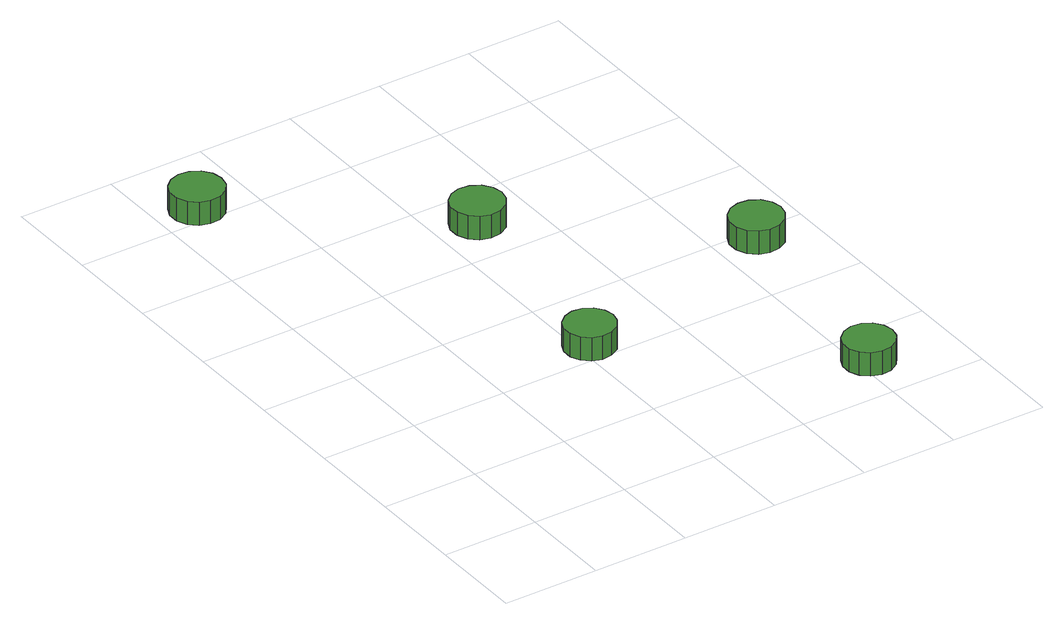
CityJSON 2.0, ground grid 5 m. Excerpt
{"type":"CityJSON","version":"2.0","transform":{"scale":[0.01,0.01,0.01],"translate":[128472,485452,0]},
"CityObjects":{
"tree1":{"type":"SolitaryVegetationObject","attributes":{"function":"something"},"geometry":[{"type":"MultiSurface","lod":"1","boundaries":[[[0,1,2,3,4,5,6,7,8,9,10,11,12,13,14]],[[15,16,17,18,19,20,21,22,23,24,25,26,27,28,29]],[[0,29,28,1]],[[1,28,27,2]],[[2,27,26,3]],[[3,26,25,4]],[[4,25,24,5]],[[5,24,23,6]],[[6,23,22,7]],[[7,22,21,8]],[[8,21,20,9]],[[9,20,19,10]],[[10,19,18,11]],[[11,18,17,12]],[[12,17,16,13]],[[13,16,15,14]],[[14,15,29,0]]]}]},
"tree2":{"type":"SolitaryVegetationObject","attributes":{"function":"something"},"geometry":[{"type":"MultiSurface","lod":"1","boundaries":[[[30,31,32,33,34,35,36,37,38,39,40,41,42,43,44]],[[45,46,47,48,49,50,51,52,53,54,55,56,57,58,59]],[[30,59,58,31]],[[31,58,57,32]],[[32,57,56,33]],[[33,56,55,34]],[[34,55,54,35]],[[35,54,53,36]],[[36,53,52,37]],[[37,52,51,38]],[[38,51,50,39]],[[39,50,49,40]],[[40,49,48,41]],[[41,48,47,42]],[[42,47,46,43]],[[43,46,45,44]],[[44,45,59,30]]]}]},
"tree3":{"type":"SolitaryVegetationObject","attributes":{"function":"something"},"geometry":[{"type":"MultiSurface","lod":"1","boundaries":[[[60,61,62,63,64,65,66,67,68,69,70,71,72,73,74]],[[75,76,77,78,79,80,81,82,83,84,85,86,87,88,89]],[[60,89,88,61]],[[61,88,87,62]],[[62,87,86,63]],[[63,86,85,64]],[[64,85,84,65]],[[65,84,83,66]],[[66,83,82,67]],[[67,82,81,68]],[[68,81,80,69]],[[69,80,79,70]],[[70,79,78,71]],[[71,78,77,72]],[[72,77,76,73]],[[73,76,75,74]],[[74,75,89,60]]]}]},
"tree4":{"type":"SolitaryVegetationObject","attributes":{"function":"something"},"geometry":[{"type":"MultiSurface","lod":"1","boundaries":[[[90,91,92,93,94,95,96,97,98,99,100,101,102,103,104]],[[105,106,107,108,109,110,111,112,113,114,115,116,117,118,119]],[[90,119,118,91]],[[91,118,117,92]],[[92,117,116,93]],[[93,116,115,94]],[[94,115,114,95]],[[95,114,113,96]],[[96,113,112,97]],[[97,112,111,98]],[[98,111,110,99]],[[99,110,109,100]],[[100,109,108,101]],[[101,108,107,102]],[[102,107,106,103]],[[103,106,105,104]],[[104,105,119,90]]]}]},
"tree5":{"type":"SolitaryVegetationObject","attributes":{"function":"something"},"geometry":[{"type":"MultiSurface","lod":"1","boundaries":[[[120,121,122,123,124,125,126,127,128,129,130,131,132,133,134]],[[135,136,137,138,139,140,141,142,143,144,145,146,147,148,149]],[[120,149,148,121]],[[121,148,147,122]],[[122,147,146,123]],[[123,146,145,124]],[[124,145,144,125]],[[125,144,143,126]],[[126,143,142,127]],[[127,142,141,128]],[[128,141,140,129]],[[129,140,139,130]],[[130,139,138,131]],[[131,138,137,132]],[[132,137,136,133]],[[133,136,135,134]],[[134,135,149,120]]]}]}
},
"vertices":[
[345,3097,202],[334,3152,202],[300,3198,202],[251,3226,202],[195,3232,202],[142,3215,202],[100,3177,202],[77,3125,202],[77,3069,202],[100,3017,202],[142,2980,202],[195,2962,202],[251,2968,202],[300,2996,202],[334,3042,202],[334,3042,75],[300,2996,75],[251,2968,75],[195,2962,75],[142,2980,75],[100,3017,75],[77,3069,75],[77,3125,75],[100,3177,75],[142,3215,75],[195,3232,75],[251,3226,75],[300,3198,75],[334,3152,75],[345,3097,75],
[1153,1057,244],[1141,1109,244],[1110,1153,244],[1063,1180,244],[1009,1186,244],[958,1169,244],[918,1133,244],[896,1084,244],[896,1030,244],[918,980,244],[958,944,244],[1009,928,244],[1063,933,244],[1110,960,244],[1141,1004,244],[1141,1004,117],[1110,960,117],[1063,933,117],[1009,928,117],[958,944,117],[918,980,117],[896,1030,117],[896,1084,117],[918,1133,117],[958,1169,117],[1009,1186,117],[1063,1180,117],[1110,1153,117],[1141,1109,117],[1153,1057,117],
[1329,2235,228],[1317,2290,228],[1284,2336,228],[1235,2364,228],[1178,2370,228],[1125,2353,228],[1083,2315,228],[1060,2263,228],[1060,2207,228],[1083,2155,228],[1125,2117,228],[1178,2100,228],[1235,2106,228],[1284,2134,228],[1317,2180,228],[1317,2180,101],[1284,2134,101],[1235,2106,101],[1178,2100,101],[1125,2117,101],[1083,2155,101],[1060,2207,101],[1060,2263,101],[1083,2315,101],[1125,2353,101],[1178,2370,101],[1235,2364,101],[1284,2336,101],[1317,2290,101],[1329,2235,101],
[2129,195,268],[2118,247,268],[2086,291,268],[2039,318,268],[1986,324,268],[1934,307,268],[1894,271,268],[1872,222,268],[1872,168,268],[1894,118,268],[1934,82,268],[1986,66,268],[2039,71,268],[2086,98,268],[2118,142,268],[2118,142,141],[2086,98,141],[2039,71,141],[1986,66,141],[1934,82,141],[1894,118,141],[1872,168,141],[1872,222,141],[1894,271,141],[1934,307,141],[1986,324,141],[2039,318,141],[2086,291,141],[2118,247,141],[2129,195,141],
[2305,1373,255],[2293,1428,255],[2260,1474,255],[2211,1502,255],[2155,1508,255],[2101,1491,255],[2059,1453,255],[2036,1401,255],[2036,1345,255],[2059,1293,255],[2101,1255,255],[2155,1238,255],[2211,1244,255],[2260,1272,255],[2293,1318,255],[2293,1318,128],[2260,1272,128],[2211,1244,128],[2155,1238,128],[2101,1255,128],[2059,1293,128],[2036,1345,128],[2036,1401,128],[2059,1453,128],[2101,1491,128],[2155,1508,128],[2211,1502,128],[2260,1474,128],[2293,1428,128],[2305,1373,128]
]}
